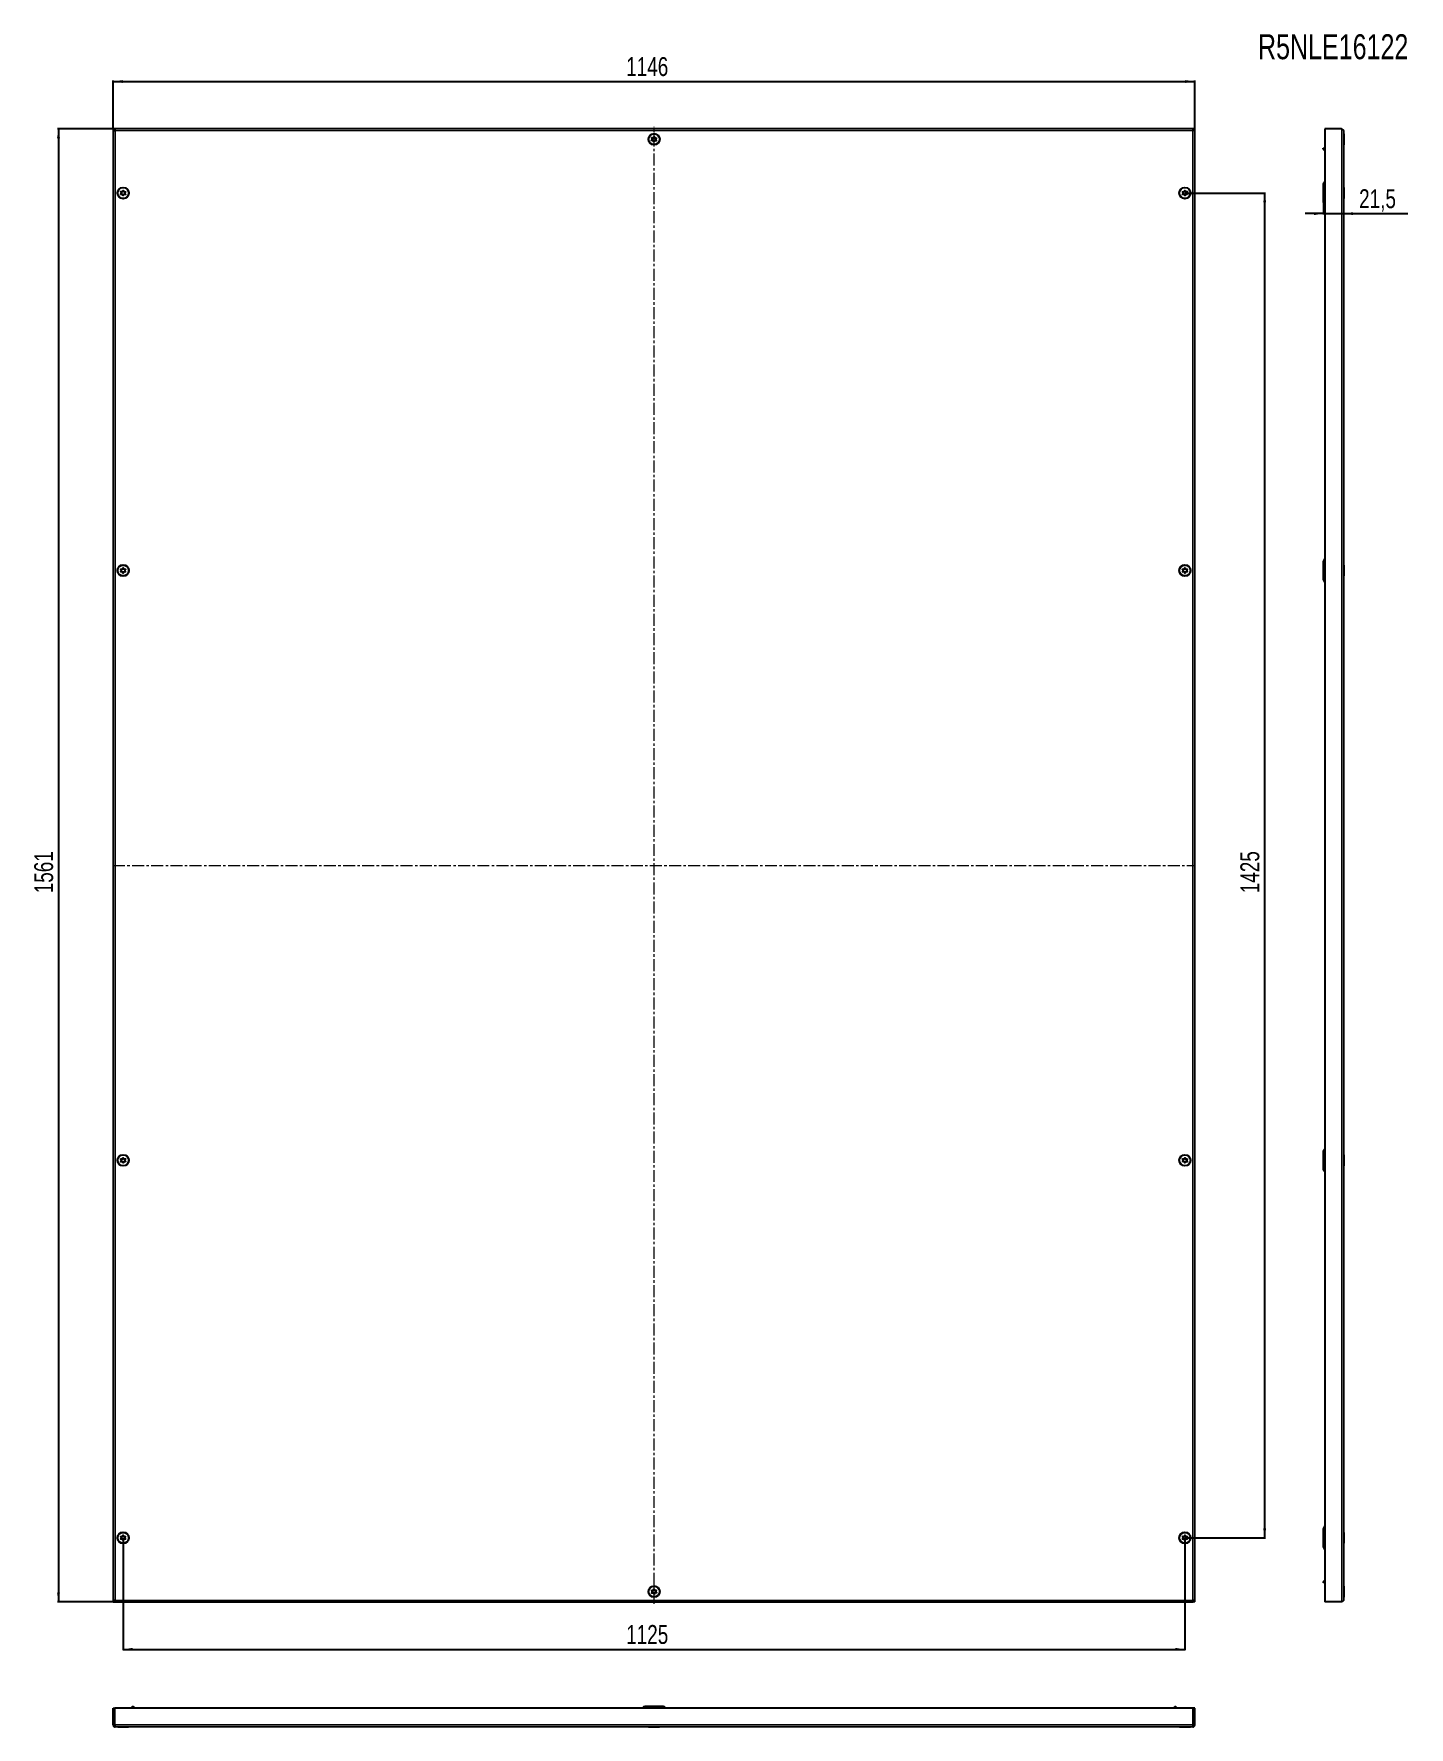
# Model space of a CAD drawing. Header units: millimetres. Extents: x -598 to 2041, y -624 to 1170.
# Drawn here: x -598 to 859, y -624 to 1170 of the extents above; entities that cross this region are included whole.
import ezdxf

# ---------------------------------------------------------------- set-up
doc = ezdxf.new("R2010")
doc.units = ezdxf.units.MM
doc.linetypes.add('CENTERX2', pattern=[20.32, 12.7, -2.54, 2.54, -2.54])
doc.layers.add('FORMAT', color=7, linetype='Continuous')
doc.styles.add('SLDTEXTSTYLE0', font='TXT', dxfattribs={"width": 0.75})
doc.dimstyles.new('SLDDIMSTYLE0', dxfattribs={"dimtxt": 20, "dimasz": 10, "dimexe": 0, "dimexo": 0.0625, "dimgap": 5, "dimtad": 2, "dimdec": 1, "dimrnd": 1e-09, "dimzin": 12, "dimdsep": 46, "dimtxsty": 'SLDTEXTSTYLE0', "dimsah": 1, "dimcen": 0.09, "dimadec": 0, "dimazin": 3, "dimtfac": 1, "dimtofl": 0, "dimtmove": 0, "dimatfit": 3, "dimfxl": 0, "dimfrac": 2, "dimtolj": 1, "dimtzin": 12, "dimarcsym": 0})
doc.dimstyles.new('SLDDIMSTYLE1', dxfattribs={"dimtxt": 20, "dimasz": 10, "dimexe": 0, "dimexo": 0.0625, "dimgap": 5, "dimtad": 2, "dimdec": 1, "dimrnd": 1e-09, "dimzin": 12, "dimdsep": 46, "dimtxsty": 'SLDTEXTSTYLE0', "dimsah": 1, "dimcen": 0.09, "dimadec": 0, "dimazin": 3, "dimtfac": 1, "dimtmove": 0, "dimatfit": 0, "dimfxl": 0, "dimfrac": 2, "dimtolj": 1, "dimtzin": 12, "dimarcsym": 0})

# ---------------------------------------------------------------- blocks, each defined once
blk = doc.blocks.new('_D')
at = {"layer": 'FORMAT'}
for p, q in [((-513.8, 1069.2), (-513.8, 1120.4)), ((-513.8, 1119.4), (632.2, 1119.4)), ((632.2, 1069.2), (632.2, 1120.4))]:
    blk.add_line(p, q, dxfattribs=at)
for points in [[(-513.8, 1119.4), (-503.8, 1117.8), (-503.8, 1120.9)], [(632.2, 1119.4), (622.2, 1120.9), (622.2, 1117.8)]]:
    blk.add_solid(points, dxfattribs=at)
at = {"layer": 'FORMAT', "insert": (29.7, 1145.2), "char_height": 20, "attachment_point": 1, "style": 'SLDTEXTSTYLE0'}
blk.add_mtext('1146', dxfattribs=at)
blk = doc.blocks.new('_D_1')
at = {"layer": 'FORMAT'}
for p, q in [((-512.1, 1069.2), (-572.8, 1069.2)), ((-571.8, 1069.2), (-571.8, -491.8)), ((-512.1, -491.8), (-572.8, -491.8))]:
    blk.add_line(p, q, dxfattribs=at)
for points in [[(-571.8, 1069.2), (-573.3, 1059.2), (-570.2, 1059.2)], [(-571.8, -491.8), (-570.2, -481.8), (-573.3, -481.8)]]:
    blk.add_solid(points, dxfattribs=at)
at = {"layer": 'FORMAT', "insert": (-597.5, 259.2), "char_height": 20, "attachment_point": 1, "rotation": 90, "style": 'SLDTEXTSTYLE0'}
blk.add_mtext('1561', dxfattribs=at)
blk = doc.blocks.new('_D_2')
at = {"layer": 'FORMAT'}
for p, q in [((621.7, 1001.2), (707.2, 1001.2)), ((706.2, 1001.2), (706.2, -423.8)), ((621.7, -423.8), (707.2, -423.8))]:
    blk.add_line(p, q, dxfattribs=at)
for points in [[(706.2, 1001.2), (704.7, 991.2), (707.8, 991.2)], [(706.2, -423.8), (707.8, -413.8), (704.7, -413.8)]]:
    blk.add_solid(points, dxfattribs=at)
at = {"layer": 'FORMAT', "insert": (680.5, 259.2), "char_height": 20, "attachment_point": 1, "rotation": 90, "style": 'SLDTEXTSTYLE0'}
blk.add_mtext('1425', dxfattribs=at)
blk = doc.blocks.new('_D_3')
at = {"layer": 'FORMAT'}
for p, q in [((-503.3, -423.8), (-503.3, -543)), ((621.7, -423.8), (621.7, -543)), ((-503.3, -542), (621.7, -542))]:
    blk.add_line(p, q, dxfattribs=at)
for points in [[(-503.3, -542), (-493.3, -543.5), (-493.3, -540.4)], [(621.7, -542), (611.7, -540.4), (611.7, -543.5)]]:
    blk.add_solid(points, dxfattribs=at)
at = {"layer": 'FORMAT', "insert": (29.7, -516.2), "char_height": 20, "attachment_point": 1, "style": 'SLDTEXTSTYLE0'}
blk.add_mtext('1125', dxfattribs=at)
blk = doc.blocks.new('_D_4')
at = {"layer": 'FORMAT'}
for p, q in [((768.4, 991.7), (768.4, 978.4)), ((768.4, 979.4), (749.1, 979.4)), ((768.4, 979.4), (789.9, 979.4)), ((789.9, 979.4), (858, 979.4))]:
    blk.add_line(p, q, dxfattribs=at)
for points in [[(768.4, 979.4), (758.4, 980.9), (758.4, 977.8)], [(789.9, 979.4), (799.9, 977.8), (799.9, 980.9)]]:
    blk.add_solid(points, dxfattribs=at)
at = {"layer": 'FORMAT', "insert": (806.3, 1005.2), "char_height": 20, "attachment_point": 1, "style": 'SLDTEXTSTYLE0'}
blk.add_mtext('21,5', dxfattribs=at)

msp = doc.modelspace()

# ---------------------------------------------------------------- linework, layer by layer
at = {"color": 7, "linetype": 'Continuous', "lineweight": 25}
for p, q in [((-513.76, 1069.21), (-512.26, 1069.21)), ((-513.76, 1069.21), (-513.76, -491.79)), ((630.54, 1069.21), (-512.06, 1069.21)), ((-512.06, 1068.09), (-512.06, 1069.21)), ((630.54, 1069.21), (630.54, 1068.09)), ((632.24, 1069.21), (630.74, 1069.21)), ((632.24, -491.79), (632.24, 1069.21)), ((769.88, 1069.21), (769.88, -491.79)), ((787.78, 1069.21), (769.88, 1069.21)), ((789.88, 1067.11), (789.88, -489.69)), ((790.12, 1064), (789.88, 1064)), ((790.12, 1064), (790.12, 1052.43)), ((768.38, 1048.71), (769.88, 1048.71)), ((768.38, 1047.71), (768.38, 1048.71)), ((768.38, 1047.71), (769.38, 1046.71)), ((769.88, 1046.71), (769.38, 1046.71)), ((789.88, 1052.43), (790.12, 1052.43)), ((768.38, 1010.71), (768.38, 991.71)), ((790.13, 1007), (789.88, 1007)), ((790.13, 1007), (790.13, 1006.28)), ((790.13, 1006.28), (790.13, 995.43)), ((789.88, 995.43), (790.13, 995.43)), ((768.38, 610.71), (768.38, 591.71)), ((790.13, 607), (789.88, 607)), ((789.88, 595.43), (790.13, 595.43)), ((790.13, 607), (790.13, 606.28)), ((790.13, 606.28), (790.13, 595.43)), ((768.38, -14.29), (768.38, -33.29)), ((790.13, -18), (789.88, -18)), ((789.88, -29.57), (790.13, -29.57)), ((790.13, -18), (790.13, -29.57)), ((768.38, -414.29), (768.38, -433.29)), ((790.13, -418), (789.88, -418)), ((789.88, -429.57), (790.13, -429.57)), ((790.13, -418), (790.13, -429.57)), ((769.38, -469.29), (768.38, -470.29)), ((768.38, -471.29), (768.38, -470.29)), ((769.88, -471.29), (768.38, -471.29)), ((769.38, -469.29), (769.88, -469.29)), ((790.12, -475), (789.88, -475)), ((790.12, -475), (790.12, -476.05)), ((790.12, -476.05), (790.12, -486.57)), ((-513.76, -491.79), (-512.26, -491.79)), ((-512.06, -490.68), (-512.06, -491.79)), ((-512.06, -491.79), (630.54, -491.79)), ((630.54, -491.79), (630.54, -490.66)), ((632.24, -491.79), (630.74, -491.79)), ((787.78, -491.79), (769.88, -491.79)), ((789.88, -486.57), (790.12, -486.57)), ((-513.76, -604.14), (-512.26, -604.14)), ((-513.76, -622.04), (-513.76, -604.14)), ((-512.26, -622.04), (-512.26, -604.14)), ((630.54, -604.14), (-512.06, -604.14)), ((-512.06, -622.04), (-512.06, -604.14)), ((-493.76, -602.64), (-492.76, -602.64)), ((-493.76, -604.14), (-493.76, -602.64)), ((-491.76, -603.64), (-492.76, -602.64)), ((-491.26, -603.64), (-491.76, -603.64)), ((-491.76, -603.64), (-491.76, -604.14)), ((68.74, -602.64), (49.74, -602.64)), ((609.74, -603.64), (610.24, -603.64)), ((611.24, -602.64), (610.24, -603.64)), ((610.24, -604.14), (610.24, -603.64)), ((611.24, -602.64), (612.24, -602.64)), ((612.24, -602.64), (612.24, -604.14)), ((630.54, -622.04), (630.54, -604.14)), ((632.24, -604.14), (630.74, -604.14)), ((630.74, -622.04), (630.74, -604.14)), ((632.24, -622.04), (632.24, -604.14)), ((-513.76, -622.04), (-512.26, -622.04)), ((630.14, -624.14), (-511.66, -624.14)), ((-509.05, -624.14), (-509.05, -624.4)), ((-506.05, -624.4), (-509.05, -624.4)), ((-497.48, -624.4), (-506.05, -624.4)), ((-497.48, -624.4), (-497.48, -624.14)), ((53.45, -624.14), (53.45, -624.39)), ((62.56, -624.39), (53.45, -624.39)), ((65.02, -624.39), (62.56, -624.39)), ((65.02, -624.39), (65.02, -624.14)), ((615.95, -624.14), (615.95, -624.4)), ((627.52, -624.4), (615.95, -624.4)), ((627.52, -624.4), (627.52, -624.14)), ((632.24, -622.04), (630.74, -622.04))]:
    msp.add_line(p, q, dxfattribs=at)
at = {"color": 8, "linetype": 'Continuous', "lineweight": 18}
for p, q in [((630.14, 1067.11), (-511.66, 1067.11)), ((-511.66, 1067.11), (-511.66, -489.69)), ((630.14, -489.69), (630.14, 1067.11)), ((787.78, 1069.21), (787.78, -491.79)), ((-511.66, -489.69), (630.14, -489.69)), ((630.54, -622.04), (-512.06, -622.04))]:
    msp.add_line(p, q, dxfattribs=at)
at = {"color": 7, "linetype": 'Continuous', "lineweight": 25}
for centre, radius in [((59.24, 1058.21), 6), ((59.24, 1058.21), 5.78), ((59.24, 1058.21), 1.85), ((-503.26, 1001.21), 6), ((-503.26, 1001.21), 5.79), ((621.74, 1001.21), 6), ((621.74, 1001.21), 5.79), ((-503.26, 1001.21), 1.85), ((621.74, 1001.21), 1.85), ((-503.26, 601.21), 6), ((-503.26, 601.21), 5.79), ((-503.26, 601.21), 1.85), ((621.74, 601.21), 6), ((621.74, 601.21), 5.79), ((621.74, 601.21), 1.85), ((-503.26, -23.79), 6), ((621.74, -23.79), 6), ((-503.26, -23.79), 5.79), ((-503.26, -23.79), 1.85), ((621.74, -23.79), 5.79), ((621.74, -23.79), 1.85), ((-503.26, -423.79), 6), ((-503.26, -423.79), 5.79), ((-503.26, -423.79), 1.85), ((621.74, -423.79), 6), ((621.74, -423.79), 5.79), ((621.74, -423.79), 1.85), ((59.24, -480.79), 6), ((59.24, -480.79), 5.79), ((59.24, -480.79), 1.85)]:
    msp.add_circle(centre, radius, dxfattribs=at)
for centre, start, end in [((771.38, 1010.71), 120, 180), ((771.38, 991.71), 180, 240), ((771.38, 610.71), 120, 180), ((771.38, 591.71), 180, 240), ((771.38, -14.29), 120, 180), ((771.38, -33.29), 180, 240), ((771.38, -414.29), 120, 180), ((771.38, -433.29), 180, 240), ((49.74, -605.64), 90, 150), ((68.74, -605.64), 30, 90)]:
    msp.add_arc(centre, 3, start, end, dxfattribs=at)
for points, knots in [([(-513.76, 1069.21), (-513.73, 1069.04), (-513.66, 1068.68), (-513.16, 1068.14), (-512.46, 1067.62), (-511.92, 1067.28), (-511.66, 1067.11)], [0, 0, 0, 0, 0.2547568, 0.5096489, 0.7645419, 1, 1, 1, 1]), ([(-512.26, 1069.21), (-512.26, 1069.17), (-512.26, 1069.03), (-512.24, 1068.85), (-512.21, 1068.67), (-512.18, 1068.49), (-512.13, 1068.31), (-512.07, 1068.11), (-512.01, 1067.93), (-511.93, 1067.74), (-511.84, 1067.51), (-511.75, 1067.31), (-511.69, 1067.17), (-511.66, 1067.11)], [0, 0, 0, 0, 0.0646097, 0.1943602, 0.2595315, 0.3241372, 0.4538797, 0.5190469, 0.5980031, 0.7169187, 0.7959773, 0.9175077, 1, 1, 1, 1]), ([(61.53, 1056.61), (61.54, 1056.62), (61.55, 1056.64), (61.54, 1056.7), (61.5, 1056.84), (61.32, 1057.18), (61.07, 1057.66), (61.1, 1058.3), (61.37, 1058.74), (61.61, 1059.05), (61.75, 1059.24), (61.78, 1059.33), (61.78, 1059.37), (61.77, 1059.41), (61.75, 1059.43), (61.69, 1059.46), (61.42, 1059.5), (60.95, 1059.5), (60.26, 1059.67), (59.86, 1060.26), (59.7, 1060.71), (59.57, 1060.94), (59.52, 1060.99), (59.49, 1061), (59.46, 1061), (59.43, 1060.99), (59.39, 1060.96), (59.33, 1060.91), (59.2, 1060.72), (59, 1060.4), (58.68, 1060), (58.09, 1059.75), (57.55, 1059.82), (57.17, 1059.87), (57.02, 1059.87), (56.96, 1059.84), (56.94, 1059.82), (56.93, 1059.78), (56.93, 1059.73), (56.97, 1059.59), (57.15, 1059.24), (57.4, 1058.76), (57.37, 1058.13), (57.1, 1057.69), (56.86, 1057.38), (56.73, 1057.18), (56.69, 1057.09), (56.69, 1057.05), (56.7, 1057.02), (56.72, 1057), (56.79, 1056.96), (57.05, 1056.92), (57.53, 1056.92), (58.22, 1056.76), (58.61, 1056.17), (58.77, 1055.72), (58.9, 1055.48), (58.95, 1055.44), (58.98, 1055.42), (59.01, 1055.42), (59.05, 1055.44), (59.08, 1055.46), (59.14, 1055.52), (59.27, 1055.7), (59.47, 1056.03), (59.8, 1056.43), (60.38, 1056.68), (60.92, 1056.6), (61.31, 1056.55), (61.46, 1056.56), (61.51, 1056.58), (61.52, 1056.6), (61.53, 1056.61)], [0, 0, 0, 0, 0.0020087, 0.00442, 0.0093647, 0.0255282, 0.0677053, 0.0957862, 0.1246456, 0.1503415, 0.1605194, 0.1633943, 0.1656965, 0.1672448, 0.1688741, 0.1707699, 0.1786058, 0.2119941, 0.2499945, 0.2879948, 0.3213831, 0.329219, 0.3311148, 0.3327441, 0.3342924, 0.3362166, 0.3385353, 0.3413178, 0.349662, 0.3753578, 0.4042173, 0.4322982, 0.4744753, 0.4906388, 0.4966691, 0.49844, 0.5, 0.5020087, 0.50442, 0.5093647, 0.5255282, 0.5677053, 0.5957862, 0.6246456, 0.6503415, 0.6605194, 0.6633943, 0.6656965, 0.6672448, 0.6688741, 0.6707699, 0.6786058, 0.7119941, 0.7499945, 0.7879948, 0.8213831, 0.829219, 0.8311148, 0.8327441, 0.8342924, 0.8362166, 0.8385353, 0.8413178, 0.849662, 0.8753578, 0.9042173, 0.9322982, 0.9744753, 0.9906388, 0.9966691, 0.99844, 1, 1, 1, 1]), ([(630.14, 1067.11), (630.16, 1067.16), (630.22, 1067.29), (630.3, 1067.48), (630.38, 1067.66), (630.45, 1067.84), (630.52, 1068.02), (630.58, 1068.21), (630.63, 1068.4), (630.68, 1068.59), (630.71, 1068.81), (630.73, 1069.01), (630.74, 1069.16), (630.74, 1069.21)], [0, 0, 0, 0, 0.0646097, 0.1943602, 0.2595315, 0.3241372, 0.4538797, 0.5190469, 0.5980031, 0.7169187, 0.7959773, 0.9175077, 1, 1, 1, 1]), ([(630.14, 1067.11), (630.42, 1067.29), (630.98, 1067.65), (631.68, 1068.18), (632.15, 1068.71), (632.21, 1069.05), (632.24, 1069.21)], [0, 0, 0, 0, 0.2547527, 0.5096447, 0.7645377, 1, 1, 1, 1]), ([(787.78, 1069.21), (788.06, 1069.04), (788.62, 1068.68), (789.32, 1068.14), (789.79, 1067.62), (789.85, 1067.28), (789.88, 1067.11)], [0, 0, 0, 0, 0.2547568, 0.5096489, 0.7645419, 1, 1, 1, 1]), ([(-500.81, 1002.56), (-500.82, 1002.57), (-500.83, 1002.59), (-500.89, 1002.62), (-501.03, 1002.64), (-501.42, 1002.63), (-501.96, 1002.62), (-502.51, 1002.93), (-502.79, 1003.36), (-502.96, 1003.71), (-503.08, 1003.92), (-503.15, 1003.99), (-503.18, 1004.01), (-503.22, 1004.01), (-503.25, 1004), (-503.3, 1003.96), (-503.46, 1003.74), (-503.67, 1003.32), (-504.12, 1002.77), (-504.83, 1002.68), (-505.3, 1002.73), (-505.57, 1002.72), (-505.63, 1002.69), (-505.65, 1002.67), (-505.67, 1002.64), (-505.67, 1002.61), (-505.66, 1002.57), (-505.64, 1002.49), (-505.53, 1002.29), (-505.33, 1001.96), (-505.11, 1001.5), (-505.15, 1000.86), (-505.45, 1000.41), (-505.66, 1000.09), (-505.72, 999.95), (-505.73, 999.89), (-505.72, 999.86), (-505.69, 999.83), (-505.64, 999.81), (-505.49, 999.79), (-505.11, 999.8), (-504.57, 999.81), (-504.01, 999.5), (-503.73, 999.07), (-503.56, 998.71), (-503.45, 998.51), (-503.38, 998.44), (-503.34, 998.42), (-503.31, 998.41), (-503.28, 998.42), (-503.22, 998.46), (-503.07, 998.68), (-502.86, 999.11), (-502.41, 999.66), (-501.7, 999.75), (-501.23, 999.7), (-500.96, 999.71), (-500.9, 999.73), (-500.87, 999.75), (-500.86, 999.78), (-500.85, 999.82), (-500.86, 999.86), (-500.89, 999.94), (-501, 1000.14), (-501.2, 1000.46), (-501.42, 1000.93), (-501.38, 1001.56), (-501.08, 1002.01), (-500.86, 1002.34), (-500.8, 1002.48), (-500.8, 1002.54), (-500.81, 1002.55), (-500.81, 1002.56)], [0, 0, 0, 0, 0.0020087, 0.00442, 0.0093647, 0.0255282, 0.0677053, 0.0957862, 0.1246456, 0.1503415, 0.1605194, 0.1633943, 0.1656965, 0.1672448, 0.1688741, 0.1707699, 0.1786058, 0.2119941, 0.2499945, 0.2879948, 0.3213831, 0.329219, 0.3311148, 0.3327441, 0.3342924, 0.3362166, 0.3385353, 0.3413178, 0.349662, 0.3753578, 0.4042173, 0.4322982, 0.4744753, 0.4906388, 0.4966691, 0.49844, 0.5, 0.5020087, 0.50442, 0.5093647, 0.5255282, 0.5677053, 0.5957862, 0.6246456, 0.6503415, 0.6605194, 0.6633943, 0.6656965, 0.6672448, 0.6688741, 0.6707699, 0.6786058, 0.7119941, 0.7499945, 0.7879948, 0.8213831, 0.829219, 0.8311148, 0.8327441, 0.8342924, 0.8362166, 0.8385353, 0.8413178, 0.849662, 0.8753578, 0.9042173, 0.9322982, 0.9744753, 0.9906388, 0.9966691, 0.99844, 1, 1, 1, 1]), ([(619.28, 1002.56), (619.28, 1002.55), (619.27, 1002.53), (619.28, 1002.47), (619.34, 1002.34), (619.55, 1002.01), (619.85, 1001.56), (619.89, 1000.93), (619.67, 1000.46), (619.47, 1000.13), (619.35, 999.92), (619.33, 999.83), (619.33, 999.79), (619.35, 999.75), (619.37, 999.73), (619.43, 999.71), (619.7, 999.7), (620.17, 999.75), (620.88, 999.66), (621.33, 999.11), (621.54, 998.68), (621.7, 998.46), (621.75, 998.42), (621.78, 998.41), (621.82, 998.42), (621.85, 998.43), (621.88, 998.46), (621.93, 998.53), (622.04, 998.72), (622.21, 999.07), (622.49, 999.5), (623.04, 999.81), (623.58, 999.79), (623.97, 999.79), (624.12, 999.81), (624.17, 999.84), (624.19, 999.86), (624.2, 999.9), (624.19, 999.96), (624.14, 1000.09), (623.92, 1000.41), (623.62, 1000.86), (623.58, 1001.5), (623.8, 1001.96), (624.01, 1002.3), (624.12, 1002.51), (624.15, 1002.6), (624.14, 1002.64), (624.13, 1002.67), (624.1, 1002.69), (624.04, 1002.72), (623.77, 1002.73), (623.3, 1002.68), (622.59, 1002.77), (622.14, 1003.32), (621.93, 1003.74), (621.78, 1003.96), (621.72, 1004), (621.69, 1004.01), (621.66, 1004.01), (621.63, 1003.99), (621.59, 1003.96), (621.54, 1003.9), (621.43, 1003.7), (621.27, 1003.36), (620.99, 1002.93), (620.43, 1002.62), (619.89, 1002.63), (619.5, 1002.64), (619.35, 1002.62), (619.3, 1002.59), (619.29, 1002.57), (619.28, 1002.56)], [0, 0, 0, 0, 0.0020087, 0.00442, 0.0093647, 0.0255282, 0.0677053, 0.0957862, 0.1246456, 0.1503415, 0.1605194, 0.1633943, 0.1656965, 0.1672448, 0.1688741, 0.1707699, 0.1786058, 0.2119941, 0.2499945, 0.2879948, 0.3213831, 0.329219, 0.3311148, 0.3327441, 0.3342924, 0.3362166, 0.3385353, 0.3413178, 0.349662, 0.3753578, 0.4042173, 0.4322982, 0.4744753, 0.4906388, 0.4966691, 0.49844, 0.5, 0.5020087, 0.50442, 0.5093647, 0.5255282, 0.5677053, 0.5957862, 0.6246456, 0.6503415, 0.6605194, 0.6633943, 0.6656965, 0.6672448, 0.6688741, 0.6707699, 0.6786058, 0.7119941, 0.7499945, 0.7879948, 0.8213831, 0.829219, 0.8311148, 0.8327441, 0.8342924, 0.8362166, 0.8385353, 0.8413178, 0.849662, 0.8753578, 0.9042173, 0.9322982, 0.9744753, 0.9906388, 0.9966691, 0.99844, 1, 1, 1, 1]), ([(-500.81, 602.56), (-500.82, 602.57), (-500.83, 602.59), (-500.89, 602.62), (-501.03, 602.64), (-501.42, 602.63), (-501.96, 602.62), (-502.51, 602.93), (-502.79, 603.36), (-502.96, 603.71), (-503.08, 603.92), (-503.15, 603.99), (-503.18, 604.01), (-503.22, 604.01), (-503.25, 604), (-503.3, 603.96), (-503.46, 603.74), (-503.67, 603.32), (-504.12, 602.77), (-504.83, 602.68), (-505.3, 602.73), (-505.57, 602.72), (-505.63, 602.69), (-505.65, 602.67), (-505.67, 602.64), (-505.67, 602.61), (-505.66, 602.57), (-505.64, 602.49), (-505.53, 602.29), (-505.33, 601.96), (-505.11, 601.5), (-505.15, 600.86), (-505.45, 600.41), (-505.66, 600.09), (-505.72, 599.95), (-505.73, 599.89), (-505.72, 599.86), (-505.69, 599.83), (-505.64, 599.81), (-505.49, 599.79), (-505.11, 599.8), (-504.57, 599.81), (-504.01, 599.5), (-503.73, 599.07), (-503.56, 598.71), (-503.45, 598.51), (-503.38, 598.44), (-503.34, 598.42), (-503.31, 598.41), (-503.28, 598.42), (-503.22, 598.46), (-503.07, 598.68), (-502.86, 599.11), (-502.41, 599.66), (-501.7, 599.75), (-501.23, 599.7), (-500.96, 599.71), (-500.9, 599.73), (-500.87, 599.75), (-500.86, 599.78), (-500.85, 599.82), (-500.86, 599.86), (-500.89, 599.94), (-501, 600.14), (-501.2, 600.46), (-501.42, 600.93), (-501.38, 601.56), (-501.08, 602.01), (-500.86, 602.34), (-500.8, 602.48), (-500.8, 602.54), (-500.81, 602.55), (-500.81, 602.56)], [0, 0, 0, 0, 0.00200873, 0.00442003, 0.00936469, 0.02552819, 0.06770529, 0.09578618, 0.12464563, 0.1503415, 0.16051935, 0.16339425, 0.16569651, 0.16724481, 0.16887414, 0.1707699, 0.17860577, 0.21199411, 0.24999446, 0.2879948, 0.32138314, 0.32921901, 0.33111477, 0.3327441, 0.3342924, 0.33621663, 0.33853534, 0.3413178, 0.34966197, 0.37535784, 0.40421729, 0.43229818, 0.47447528, 0.49063878, 0.4966691, 0.49844005, 0.5, 0.50200873, 0.50442003, 0.50936469, 0.52552819, 0.56770529, 0.59578618, 0.62464563, 0.6503415, 0.66051935, 0.66339425, 0.66569651, 0.66724481, 0.66887414, 0.6707699, 0.67860577, 0.71199411, 0.74999446, 0.7879948, 0.82138314, 0.82921901, 0.83111477, 0.8327441, 0.8342924, 0.83621663, 0.83853534, 0.8413178, 0.84966197, 0.87535784, 0.90421729, 0.93229818, 0.97447528, 0.99063878, 0.9966691, 0.99844005, 1, 1, 1, 1]), ([(619.28, 602.56), (619.28, 602.55), (619.27, 602.53), (619.28, 602.47), (619.34, 602.34), (619.55, 602.01), (619.85, 601.56), (619.89, 600.93), (619.67, 600.46), (619.47, 600.13), (619.35, 599.92), (619.33, 599.83), (619.33, 599.79), (619.35, 599.75), (619.37, 599.73), (619.43, 599.71), (619.7, 599.7), (620.17, 599.75), (620.88, 599.66), (621.33, 599.11), (621.54, 598.68), (621.7, 598.46), (621.75, 598.42), (621.78, 598.41), (621.82, 598.42), (621.85, 598.43), (621.88, 598.46), (621.93, 598.53), (622.04, 598.72), (622.21, 599.07), (622.49, 599.5), (623.04, 599.81), (623.58, 599.79), (623.97, 599.79), (624.12, 599.81), (624.17, 599.84), (624.19, 599.86), (624.2, 599.9), (624.19, 599.96), (624.14, 600.09), (623.92, 600.41), (623.62, 600.86), (623.58, 601.5), (623.8, 601.96), (624.01, 602.3), (624.12, 602.51), (624.15, 602.6), (624.14, 602.64), (624.13, 602.67), (624.1, 602.69), (624.04, 602.72), (623.77, 602.73), (623.3, 602.68), (622.59, 602.77), (622.14, 603.32), (621.93, 603.74), (621.78, 603.96), (621.72, 604), (621.69, 604.01), (621.66, 604.01), (621.63, 603.99), (621.59, 603.96), (621.54, 603.9), (621.43, 603.7), (621.27, 603.36), (620.99, 602.93), (620.43, 602.62), (619.89, 602.63), (619.5, 602.64), (619.35, 602.62), (619.3, 602.59), (619.29, 602.57), (619.28, 602.56)], [0, 0, 0, 0, 0.0020087, 0.00442, 0.0093647, 0.0255282, 0.0677053, 0.0957862, 0.1246456, 0.1503415, 0.1605194, 0.1633943, 0.1656965, 0.1672448, 0.1688741, 0.1707699, 0.1786058, 0.2119941, 0.2499945, 0.2879948, 0.3213831, 0.329219, 0.3311148, 0.3327441, 0.3342924, 0.3362166, 0.3385353, 0.3413178, 0.349662, 0.3753578, 0.4042173, 0.4322982, 0.4744753, 0.4906388, 0.4966691, 0.49844, 0.5, 0.5020087, 0.50442, 0.5093647, 0.5255282, 0.5677053, 0.5957862, 0.6246456, 0.6503415, 0.6605194, 0.6633943, 0.6656965, 0.6672448, 0.6688741, 0.6707699, 0.6786058, 0.7119941, 0.7499945, 0.7879948, 0.8213831, 0.829219, 0.8311148, 0.8327441, 0.8342924, 0.8362166, 0.8385353, 0.8413178, 0.849662, 0.8753578, 0.9042173, 0.9322982, 0.9744753, 0.9906388, 0.9966691, 0.99844, 1, 1, 1, 1]), ([(-500.81, -25.14), (-500.81, -25.12), (-500.8, -25.1), (-500.81, -25.04), (-500.86, -24.91), (-501.08, -24.59), (-501.38, -24.14), (-501.42, -23.5), (-501.2, -23.04), (-500.99, -22.7), (-500.88, -22.49), (-500.85, -22.4), (-500.86, -22.36), (-500.87, -22.33), (-500.9, -22.31), (-500.96, -22.28), (-501.23, -22.27), (-501.7, -22.32), (-502.41, -22.23), (-502.86, -21.68), (-503.07, -21.26), (-503.22, -21.04), (-503.28, -21), (-503.31, -20.99), (-503.34, -20.99), (-503.37, -21.01), (-503.41, -21.04), (-503.46, -21.1), (-503.57, -21.3), (-503.73, -21.64), (-504.01, -22.07), (-504.57, -22.38), (-505.11, -22.37), (-505.5, -22.36), (-505.65, -22.38), (-505.7, -22.41), (-505.72, -22.44), (-505.73, -22.47), (-505.72, -22.53), (-505.66, -22.66), (-505.45, -22.99), (-505.15, -23.44), (-505.11, -24.07), (-505.33, -24.54), (-505.53, -24.87), (-505.65, -25.08), (-505.67, -25.17), (-505.67, -25.21), (-505.65, -25.25), (-505.63, -25.27), (-505.57, -25.29), (-505.3, -25.3), (-504.83, -25.25), (-504.12, -25.34), (-503.67, -25.89), (-503.46, -26.32), (-503.3, -26.54), (-503.25, -26.58), (-503.22, -26.59), (-503.18, -26.58), (-503.15, -26.57), (-503.12, -26.54), (-503.07, -26.47), (-502.96, -26.28), (-502.79, -25.93), (-502.51, -25.5), (-501.96, -25.19), (-501.42, -25.21), (-501.03, -25.21), (-500.88, -25.19), (-500.83, -25.16), (-500.82, -25.14), (-500.81, -25.14)], [0, 0, 0, 0, 0.0020087, 0.00442, 0.0093647, 0.0255282, 0.0677053, 0.0957862, 0.1246456, 0.1503415, 0.1605194, 0.1633943, 0.1656965, 0.1672448, 0.1688741, 0.1707699, 0.1786058, 0.2119941, 0.2499945, 0.2879948, 0.3213831, 0.329219, 0.3311148, 0.3327441, 0.3342924, 0.3362166, 0.3385353, 0.3413178, 0.349662, 0.3753578, 0.4042173, 0.4322982, 0.4744753, 0.4906388, 0.4966691, 0.49844, 0.5, 0.5020087, 0.50442, 0.5093647, 0.5255282, 0.5677053, 0.5957862, 0.6246456, 0.6503415, 0.6605194, 0.6633943, 0.6656965, 0.6672448, 0.6688741, 0.6707699, 0.6786058, 0.7119941, 0.7499945, 0.7879948, 0.8213831, 0.829219, 0.8311148, 0.8327441, 0.8342924, 0.8362166, 0.8385353, 0.8413178, 0.849662, 0.8753578, 0.9042173, 0.9322982, 0.9744753, 0.9906388, 0.9966691, 0.99844, 1, 1, 1, 1]), ([(619.28, -25.14), (619.29, -25.15), (619.31, -25.17), (619.36, -25.19), (619.51, -25.21), (619.89, -25.2), (620.43, -25.19), (620.99, -25.5), (621.27, -25.93), (621.44, -26.29), (621.55, -26.49), (621.62, -26.56), (621.66, -26.58), (621.69, -26.59), (621.72, -26.58), (621.78, -26.54), (621.93, -26.32), (622.14, -25.89), (622.59, -25.34), (623.3, -25.25), (623.77, -25.3), (624.04, -25.29), (624.1, -25.27), (624.13, -25.25), (624.14, -25.22), (624.15, -25.18), (624.14, -25.14), (624.11, -25.06), (624, -24.86), (623.8, -24.54), (623.58, -24.07), (623.62, -23.44), (623.92, -22.99), (624.14, -22.66), (624.2, -22.52), (624.2, -22.46), (624.19, -22.43), (624.16, -22.41), (624.11, -22.38), (623.97, -22.36), (623.58, -22.37), (623.04, -22.38), (622.49, -22.07), (622.21, -21.64), (622.04, -21.29), (621.92, -21.08), (621.85, -21.01), (621.82, -20.99), (621.78, -20.99), (621.75, -21), (621.7, -21.04), (621.54, -21.26), (621.33, -21.68), (620.88, -22.23), (620.17, -22.32), (619.7, -22.27), (619.43, -22.28), (619.37, -22.31), (619.35, -22.33), (619.33, -22.36), (619.33, -22.39), (619.34, -22.43), (619.36, -22.51), (619.47, -22.71), (619.67, -23.04), (619.89, -23.5), (619.85, -24.14), (619.55, -24.59), (619.33, -24.91), (619.28, -25.05), (619.27, -25.11), (619.28, -25.13), (619.28, -25.14)], [0, 0, 0, 0, 0.00200873, 0.00442003, 0.00936469, 0.02552819, 0.06770529, 0.09578618, 0.12464563, 0.1503415, 0.16051935, 0.16339425, 0.16569651, 0.16724481, 0.16887414, 0.1707699, 0.17860577, 0.21199411, 0.24999446, 0.2879948, 0.32138314, 0.32921901, 0.33111477, 0.3327441, 0.3342924, 0.33621663, 0.33853534, 0.3413178, 0.34966197, 0.37535784, 0.40421729, 0.43229818, 0.47447528, 0.49063878, 0.4966691, 0.49844005, 0.5, 0.50200873, 0.50442003, 0.50936469, 0.52552819, 0.56770529, 0.59578618, 0.62464563, 0.6503415, 0.66051935, 0.66339425, 0.66569651, 0.66724481, 0.66887414, 0.6707699, 0.67860577, 0.71199411, 0.74999446, 0.7879948, 0.82138314, 0.82921901, 0.83111477, 0.8327441, 0.8342924, 0.83621663, 0.83853534, 0.8413178, 0.84966197, 0.87535784, 0.90421729, 0.93229818, 0.97447528, 0.99063878, 0.9966691, 0.99844005, 1, 1, 1, 1]), ([(-500.81, -425.14), (-500.81, -425.12), (-500.8, -425.1), (-500.81, -425.04), (-500.86, -424.91), (-501.08, -424.59), (-501.38, -424.14), (-501.42, -423.5), (-501.2, -423.04), (-500.99, -422.7), (-500.88, -422.49), (-500.85, -422.4), (-500.86, -422.36), (-500.87, -422.33), (-500.9, -422.31), (-500.96, -422.28), (-501.23, -422.27), (-501.7, -422.32), (-502.41, -422.23), (-502.86, -421.68), (-503.07, -421.26), (-503.22, -421.04), (-503.28, -421), (-503.31, -420.99), (-503.34, -420.99), (-503.37, -421.01), (-503.41, -421.04), (-503.46, -421.1), (-503.57, -421.3), (-503.73, -421.64), (-504.01, -422.07), (-504.57, -422.38), (-505.11, -422.37), (-505.5, -422.36), (-505.65, -422.38), (-505.7, -422.41), (-505.72, -422.44), (-505.73, -422.47), (-505.72, -422.53), (-505.66, -422.66), (-505.45, -422.99), (-505.15, -423.44), (-505.11, -424.07), (-505.33, -424.54), (-505.53, -424.87), (-505.65, -425.08), (-505.67, -425.17), (-505.67, -425.21), (-505.65, -425.25), (-505.63, -425.27), (-505.57, -425.29), (-505.3, -425.3), (-504.83, -425.25), (-504.12, -425.34), (-503.67, -425.89), (-503.46, -426.32), (-503.3, -426.54), (-503.25, -426.58), (-503.22, -426.59), (-503.18, -426.58), (-503.15, -426.57), (-503.12, -426.54), (-503.07, -426.47), (-502.96, -426.28), (-502.79, -425.93), (-502.51, -425.5), (-501.96, -425.19), (-501.42, -425.21), (-501.03, -425.21), (-500.88, -425.19), (-500.83, -425.16), (-500.82, -425.14), (-500.81, -425.14)], [0, 0, 0, 0, 0.0020087, 0.00442, 0.0093647, 0.0255282, 0.0677053, 0.0957862, 0.1246456, 0.1503415, 0.1605194, 0.1633943, 0.1656965, 0.1672448, 0.1688741, 0.1707699, 0.1786058, 0.2119941, 0.2499945, 0.2879948, 0.3213831, 0.329219, 0.3311148, 0.3327441, 0.3342924, 0.3362166, 0.3385353, 0.3413178, 0.349662, 0.3753578, 0.4042173, 0.4322982, 0.4744753, 0.4906388, 0.4966691, 0.49844, 0.5, 0.5020087, 0.50442, 0.5093647, 0.5255282, 0.5677053, 0.5957862, 0.6246456, 0.6503415, 0.6605194, 0.6633943, 0.6656965, 0.6672448, 0.6688741, 0.6707699, 0.6786058, 0.7119941, 0.7499945, 0.7879948, 0.8213831, 0.829219, 0.8311148, 0.8327441, 0.8342924, 0.8362166, 0.8385353, 0.8413178, 0.849662, 0.8753578, 0.9042173, 0.9322982, 0.9744753, 0.9906388, 0.9966691, 0.99844, 1, 1, 1, 1]), ([(619.28, -425.14), (619.29, -425.15), (619.31, -425.17), (619.36, -425.19), (619.51, -425.21), (619.89, -425.2), (620.43, -425.19), (620.99, -425.5), (621.27, -425.93), (621.44, -426.29), (621.55, -426.49), (621.62, -426.56), (621.66, -426.58), (621.69, -426.59), (621.72, -426.58), (621.78, -426.54), (621.93, -426.32), (622.14, -425.89), (622.59, -425.34), (623.3, -425.25), (623.77, -425.3), (624.04, -425.29), (624.1, -425.27), (624.13, -425.25), (624.14, -425.22), (624.15, -425.18), (624.14, -425.14), (624.11, -425.06), (624, -424.86), (623.8, -424.54), (623.58, -424.07), (623.62, -423.44), (623.92, -422.99), (624.14, -422.66), (624.2, -422.52), (624.2, -422.46), (624.19, -422.43), (624.16, -422.41), (624.11, -422.38), (623.97, -422.36), (623.58, -422.37), (623.04, -422.38), (622.49, -422.07), (622.21, -421.64), (622.04, -421.29), (621.92, -421.08), (621.85, -421.01), (621.82, -420.99), (621.78, -420.99), (621.75, -421), (621.7, -421.04), (621.54, -421.26), (621.33, -421.68), (620.88, -422.23), (620.17, -422.32), (619.7, -422.27), (619.43, -422.28), (619.37, -422.31), (619.35, -422.33), (619.33, -422.36), (619.33, -422.39), (619.34, -422.43), (619.36, -422.51), (619.47, -422.71), (619.67, -423.04), (619.89, -423.5), (619.85, -424.14), (619.55, -424.59), (619.33, -424.91), (619.28, -425.05), (619.27, -425.11), (619.28, -425.13), (619.28, -425.14)], [0, 0, 0, 0, 0.0020087, 0.00442, 0.0093647, 0.0255282, 0.0677053, 0.0957862, 0.1246456, 0.1503415, 0.1605194, 0.1633943, 0.1656965, 0.1672448, 0.1688741, 0.1707699, 0.1786058, 0.2119941, 0.2499945, 0.2879948, 0.3213831, 0.329219, 0.3311148, 0.3327441, 0.3342924, 0.3362166, 0.3385353, 0.3413178, 0.349662, 0.3753578, 0.4042173, 0.4322982, 0.4744753, 0.4906388, 0.4966691, 0.49844, 0.5, 0.5020087, 0.50442, 0.5093647, 0.5255282, 0.5677053, 0.5957862, 0.6246456, 0.6503415, 0.6605194, 0.6633943, 0.6656965, 0.6672448, 0.6688741, 0.6707699, 0.6786058, 0.7119941, 0.7499945, 0.7879948, 0.8213831, 0.829219, 0.8311148, 0.8327441, 0.8342924, 0.8362166, 0.8385353, 0.8413178, 0.849662, 0.8753578, 0.9042173, 0.9322982, 0.9744753, 0.9906388, 0.9966691, 0.99844, 1, 1, 1, 1]), ([(61.53, -479.18), (61.52, -479.17), (61.5, -479.15), (61.45, -479.14), (61.3, -479.13), (60.92, -479.18), (60.38, -479.25), (59.8, -479), (59.48, -478.6), (59.27, -478.27), (59.13, -478.07), (59.05, -478.01), (59.02, -478), (58.98, -478), (58.95, -478.01), (58.9, -478.06), (58.77, -478.29), (58.61, -478.74), (58.22, -479.33), (57.53, -479.5), (57.05, -479.5), (56.79, -479.54), (56.72, -479.57), (56.7, -479.59), (56.69, -479.62), (56.69, -479.66), (56.7, -479.7), (56.74, -479.78), (56.87, -479.96), (57.1, -480.26), (57.37, -480.7), (57.4, -481.34), (57.15, -481.82), (56.97, -482.17), (56.93, -482.31), (56.93, -482.37), (56.94, -482.4), (56.97, -482.42), (57.03, -482.44), (57.17, -482.44), (57.55, -482.4), (58.09, -482.33), (58.68, -482.57), (59, -482.97), (59.21, -483.3), (59.35, -483.5), (59.42, -483.56), (59.46, -483.58), (59.49, -483.58), (59.52, -483.56), (59.57, -483.52), (59.7, -483.28), (59.86, -482.83), (60.26, -482.24), (60.95, -482.08), (61.42, -482.08), (61.69, -482.04), (61.75, -482), (61.77, -481.98), (61.78, -481.95), (61.78, -481.91), (61.77, -481.87), (61.73, -481.8), (61.61, -481.61), (61.37, -481.31), (61.1, -480.87), (61.07, -480.24), (61.32, -479.76), (61.5, -479.41), (61.55, -479.27), (61.54, -479.21), (61.53, -479.19), (61.53, -479.18)], [0, 0, 0, 0, 0.0020087, 0.00442, 0.0093647, 0.0255282, 0.0677053, 0.0957862, 0.1246456, 0.1503415, 0.1605194, 0.1633943, 0.1656965, 0.1672448, 0.1688741, 0.1707699, 0.1786058, 0.2119941, 0.2499945, 0.2879948, 0.3213831, 0.329219, 0.3311148, 0.3327441, 0.3342924, 0.3362166, 0.3385353, 0.3413178, 0.349662, 0.3753578, 0.4042173, 0.4322982, 0.4744753, 0.4906388, 0.4966691, 0.49844, 0.5, 0.5020087, 0.50442, 0.5093647, 0.5255282, 0.5677053, 0.5957862, 0.6246456, 0.6503415, 0.6605194, 0.6633943, 0.6656965, 0.6672448, 0.6688741, 0.6707699, 0.6786058, 0.7119941, 0.7499945, 0.7879948, 0.8213831, 0.829219, 0.8311148, 0.8327441, 0.8342924, 0.8362166, 0.8385353, 0.8413178, 0.849662, 0.8753578, 0.9042173, 0.9322982, 0.9744753, 0.9906388, 0.9966691, 0.99844, 1, 1, 1, 1]), ([(630.74, -491.79), (630.74, -491.74), (630.73, -491.61), (630.72, -491.42), (630.69, -491.24), (630.65, -491.06), (630.61, -490.88), (630.55, -490.69), (630.48, -490.5), (630.41, -490.31), (630.31, -490.09), (630.23, -489.89), (630.16, -489.74), (630.14, -489.69)], [0, 0, 0, 0, 0.0646097, 0.1943602, 0.2595315, 0.3241372, 0.4538797, 0.5190469, 0.5980031, 0.7169187, 0.7959773, 0.9175077, 1, 1, 1, 1]), ([(632.24, -491.79), (632.2, -491.61), (632.14, -491.25), (631.63, -490.72), (630.94, -490.19), (630.4, -489.85), (630.14, -489.69)], [0, 0, 0, 0, 0.2547568, 0.5096489, 0.7645419, 1, 1, 1, 1]), ([(-491.76, -603.64), (-491.74, -603.74), (-491.71, -603.9), (-491.46, -604.07), (-491.36, -604.14)], [0, 0, 0, 0, 0.5741301, 1, 1, 1, 1]), ([(-491.26, -603.64), (-491.24, -603.74), (-491.21, -603.9), (-491.07, -604.06), (-490.99, -604.13), (-490.97, -604.14)], [0, 0, 0, 0, 0.6029704, 0.9179315, 1, 1, 1, 1]), ([(609.43, -604.14), (609.5, -604.08), (609.63, -603.97), (609.72, -603.8), (609.73, -603.7), (609.74, -603.64)], [0, 0, 0, 0, 0.3603654, 0.6750686, 1, 1, 1, 1]), ([(609.82, -604.14), (609.91, -604.09), (610.15, -603.94), (610.23, -603.77), (610.24, -603.66), (610.24, -603.64)], [0, 0, 0, 0, 0.3313457, 0.9052264, 1, 1, 1, 1]), ([(-513.76, -622.04), (-513.73, -622.32), (-513.66, -622.88), (-513.16, -623.59), (-512.46, -624.05), (-511.92, -624.11), (-511.66, -624.14)], [0, 0, 0, 0, 0.2547568, 0.5096489, 0.7645419, 1, 1, 1, 1]), ([(-512.26, -622.04), (-512.25, -622.12), (-512.23, -622.28), (-512.13, -622.47), (-512.03, -622.5), (-512.01, -622.51)], [0, 0, 0, 0, 0.43279626, 0.86556588, 1, 1, 1, 1]), ([(630.14, -624.14), (630.42, -624.11), (630.98, -624.04), (631.68, -623.54), (632.15, -622.84), (632.21, -622.3), (632.24, -622.04)], [0, 0, 0, 0, 0.2547527, 0.5096447, 0.7645377, 1, 1, 1, 1]), ([(630.48, -622.52), (630.51, -622.5), (630.67, -622.4), (630.71, -622.2), (630.74, -622.04)], [0, 0, 0, 0, 0.2077128, 1, 1, 1, 1])]:
    msp.add_open_spline(points, degree=3, knots=knots, dxfattribs=at)
for points in [[(-511.66, 1067.11), (-511.7, 1067.39), (-511.76, 1067.94), (-511.86, 1068.63), (-511.96, 1069.12), (-512.03, 1069.18), (-512.06, 1069.21)], [(630.54, 1069.21), (630.5, 1069.18), (630.44, 1069.12), (630.34, 1068.63), (630.24, 1067.94), (630.17, 1067.39), (630.14, 1067.11)], [(-511.66, -489.69), (-511.94, -489.86), (-512.49, -490.21), (-513.18, -490.74), (-513.67, -491.26), (-513.73, -491.61), (-513.76, -491.79)], [(-511.66, -489.69), (-511.83, -490.04), (-512.15, -490.74), (-512.23, -491.44), (-512.26, -491.79)], [(-512.06, -491.79), (-512.03, -491.75), (-511.96, -491.69), (-511.86, -491.21), (-511.76, -490.51), (-511.7, -489.96), (-511.66, -489.69)], [(630.14, -489.69), (630.17, -489.96), (630.24, -490.51), (630.34, -491.21), (630.44, -491.69), (630.5, -491.75), (630.54, -491.79)], [(789.88, -489.69), (789.84, -489.86), (789.78, -490.21), (789.3, -490.74), (788.6, -491.26), (788.05, -491.61), (787.78, -491.79)], [(-511.66, -624.14), (-511.7, -624.11), (-511.76, -624.05), (-511.86, -623.56), (-511.96, -622.87), (-512.03, -622.32), (-512.06, -622.04)], [(630.54, -622.04), (630.5, -622.32), (630.44, -622.87), (630.34, -623.56), (630.24, -624.05), (630.17, -624.11), (630.14, -624.14)]]:
    msp.add_open_spline(points, degree=3, dxfattribs=at)
at = {"layer": 'FORMAT', "linetype": 'CENTERX2', "lineweight": 18}
for p, q in [((59.24, -493.79), (59.24, 1071.21)), ((-514.06, 288.71), (632.54, 288.71))]:
    msp.add_line(p, q, dxfattribs=at)

# ---------------------------------------------------------------- texts
at = {"layer": 'FORMAT', "insert": (699.14, 1169.46), "char_height": 26.458, "attachment_point": 1, "style": 'SLDTEXTSTYLE0'}
msp.add_mtext('R5NLE16122', dxfattribs=at)

# ---------------------------------------------------------------- dimensions: what is measured, and where the dimension line sits
at = {"layer": 'FORMAT'}
for base, p1, p2, dimstyle, picture, middle in [((632.24, 1119.38), (-513.76, 1069.21), (632.24, 1069.21), 'SLDDIMSTYLE0', '_D', (59.24, 1119.38)), ((789.88, 979.38), (768.38, 991.71), (789.88, 1067.11), 'SLDDIMSTYLE1', '_D_4', (832.13, 979.38)), ((621.74, -541.95), (-503.26, -423.79), (621.74, -423.79), 'SLDDIMSTYLE0', '_D_3', (59.24, -541.95))]:
    dim = msp.add_linear_dim(base=base, p1=p1, p2=p2, dimstyle=dimstyle, dxfattribs=at)
    dim.commit()
    dim.dimension.update_dxf_attribs({"geometry": picture, "text_midpoint": middle, "dimtype": 160})
for base, p1, p2, picture, middle in [((-571.77, -491.79), (-512.06, 1069.21), (-512.06, -491.79), '_D_1', (-571.77, 288.71)), ((706.24, -423.79), (621.74, 1001.21), (621.74, -423.79), '_D_2', (706.24, 288.71))]:
    dim = msp.add_linear_dim(base=base, p1=p1, p2=p2, angle=90, dimstyle='SLDDIMSTYLE0', dxfattribs=at)
    dim.commit()
    dim.dimension.update_dxf_attribs({"geometry": picture, "text_midpoint": middle, "dimtype": 160})

doc.saveas('drawing.dxf')
